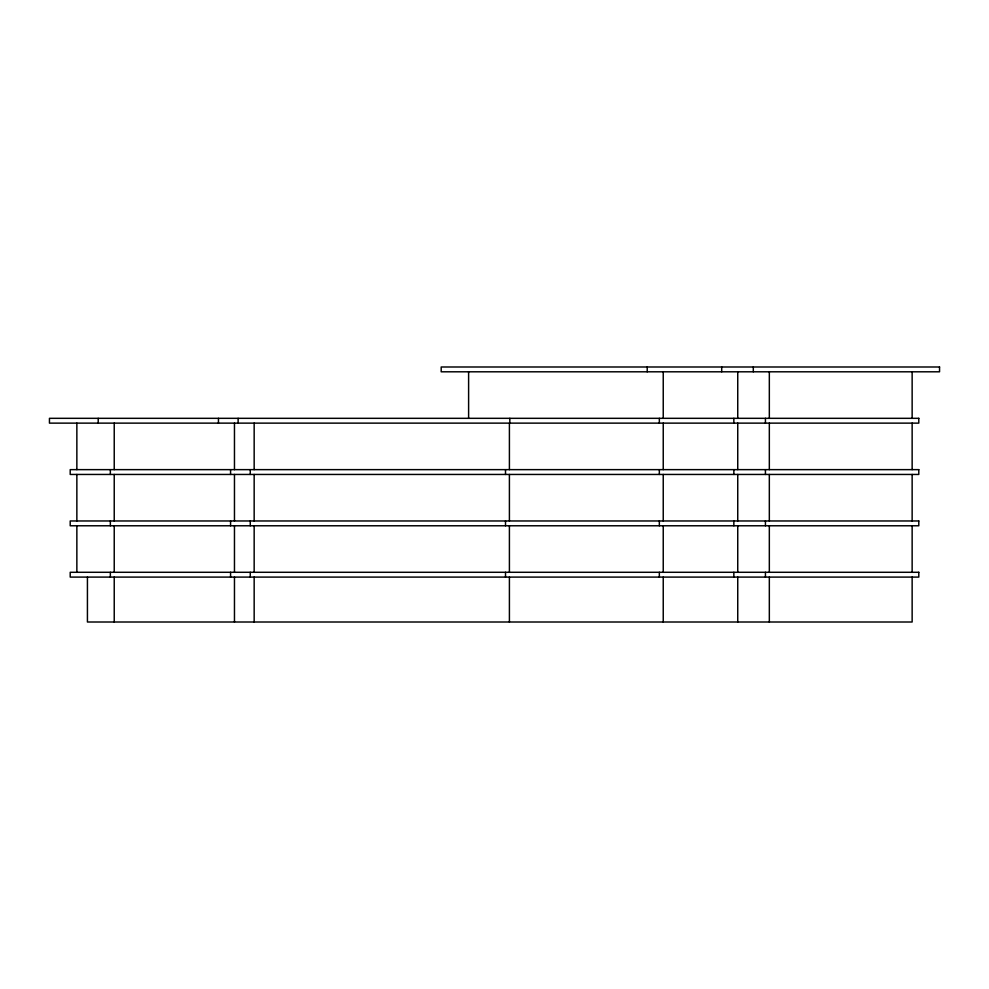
<?xml version="1.0" encoding="UTF-8"?>
<svg xmlns="http://www.w3.org/2000/svg" width="989" height="989" viewBox="0 0 989 989"><rect width="100%" height="100%" fill="white"/><g stroke="black" fill="none" stroke-linecap="round" stroke-linejoin="round"><path stroke-width="1.48" d="M912.142 371.802L912.142 418.322M912.142 423.131L912.142 469.639M912.142 474.448L912.142 520.968M912.142 525.777L912.142 572.285M912.142 577.094L912.142 622.007L87.428 622.007L87.428 577.094M769.331 371.802L769.331 418.322M769.331 423.131L769.331 469.639M769.331 474.448L769.331 520.968M769.331 525.777L769.331 572.285M769.331 577.094L769.331 622.007M765.437 418.322L765.437 423.131M765.437 469.639L765.437 474.448M765.437 520.968L765.437 525.777M765.437 572.285L765.437 577.094M753.297 366.993L753.297 371.802M737.745 371.802L737.745 418.322M737.745 423.131L737.745 469.639M737.745 474.448L737.745 520.968M737.745 525.777L737.745 572.285M737.745 577.094L737.745 622.007M733.85 418.322L733.85 423.131M733.85 469.639L733.85 474.448M733.85 520.968L733.85 525.777M733.85 572.285L733.85 577.094M721.71 366.993L721.71 371.802M663.236 371.802L663.236 418.322M663.236 423.131L663.236 469.639M663.236 474.448L663.236 520.968M663.236 525.777L663.236 572.285M663.236 577.094L663.236 622.007M659.342 418.322L659.342 423.131M659.342 469.639L659.342 474.448M659.342 520.968L659.342 525.777M659.342 572.285L659.342 577.094M647.214 366.993L647.214 371.802M509.829 418.322L509.829 423.131M509.409 423.131L509.409 469.639M509.409 474.448L509.409 520.968M509.409 525.777L509.409 572.285M509.409 577.094L509.409 622.007M505.515 469.639L505.515 474.448M505.515 520.968L505.515 525.777M505.515 572.285L505.515 577.094M468.613 371.802L468.613 418.322M254.161 423.131L254.161 469.639M254.161 474.448L254.161 520.968M254.161 525.777L254.161 572.285M254.161 577.094L254.161 622.007M250.266 469.639L250.266 474.448M250.266 520.968L250.266 525.777M250.266 572.285L250.266 577.094M238.126 418.322L238.126 423.131M234.467 423.131L234.467 469.639M234.467 474.448L234.467 520.968M234.467 525.777L234.467 572.285M234.467 577.094L234.467 622.007M230.573 469.639L230.573 474.448M230.573 520.968L230.573 525.777M230.573 572.285L230.573 577.094M218.445 418.322L218.445 423.131M114.23 423.131L114.23 469.639M114.23 474.448L114.23 520.968M114.23 525.777L114.23 572.285M114.23 577.094L114.23 622.007M110.348 469.639L110.348 474.448M110.348 520.968L110.348 525.777M110.348 572.285L110.348 577.094M98.208 418.322L98.208 423.131M76.858 423.131L76.858 469.639M76.858 474.448L76.858 520.968M76.858 525.777L76.858 572.285M939.55 366.993L441.193 366.993L441.193 371.802L939.55 371.802L939.55 366.993M918.793 418.322L49.45 418.322L49.45 423.131L918.793 423.131L918.793 418.322M918.793 469.639L70.207 469.639L70.207 474.448L918.793 474.448L918.793 469.639M918.793 520.968L70.207 520.968L70.207 525.777L918.793 525.777L918.793 520.968M918.793 572.285L70.207 572.285L70.207 577.094L918.793 577.094L918.793 572.285"/></g></svg>
